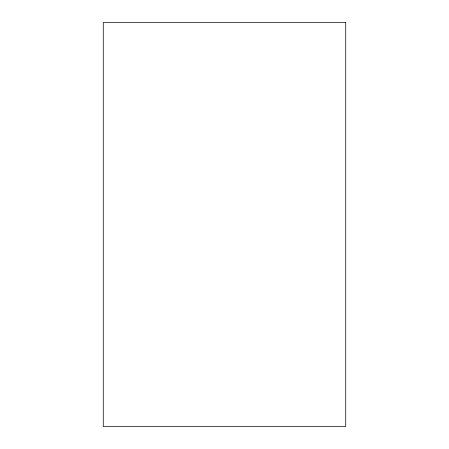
<?xml version="1.0" encoding="UTF-8"?>
<svg xmlns="http://www.w3.org/2000/svg" width="449" height="449" viewBox="0 0 449 449"><rect width="100%" height="100%" fill="white"/><g stroke="black" fill="none" stroke-linecap="round" stroke-linejoin="round"><path stroke-width="0.67" d="M345.73 22.45L103.27 22.45L103.27 426.55L345.73 426.55L345.73 22.45"/></g></svg>
